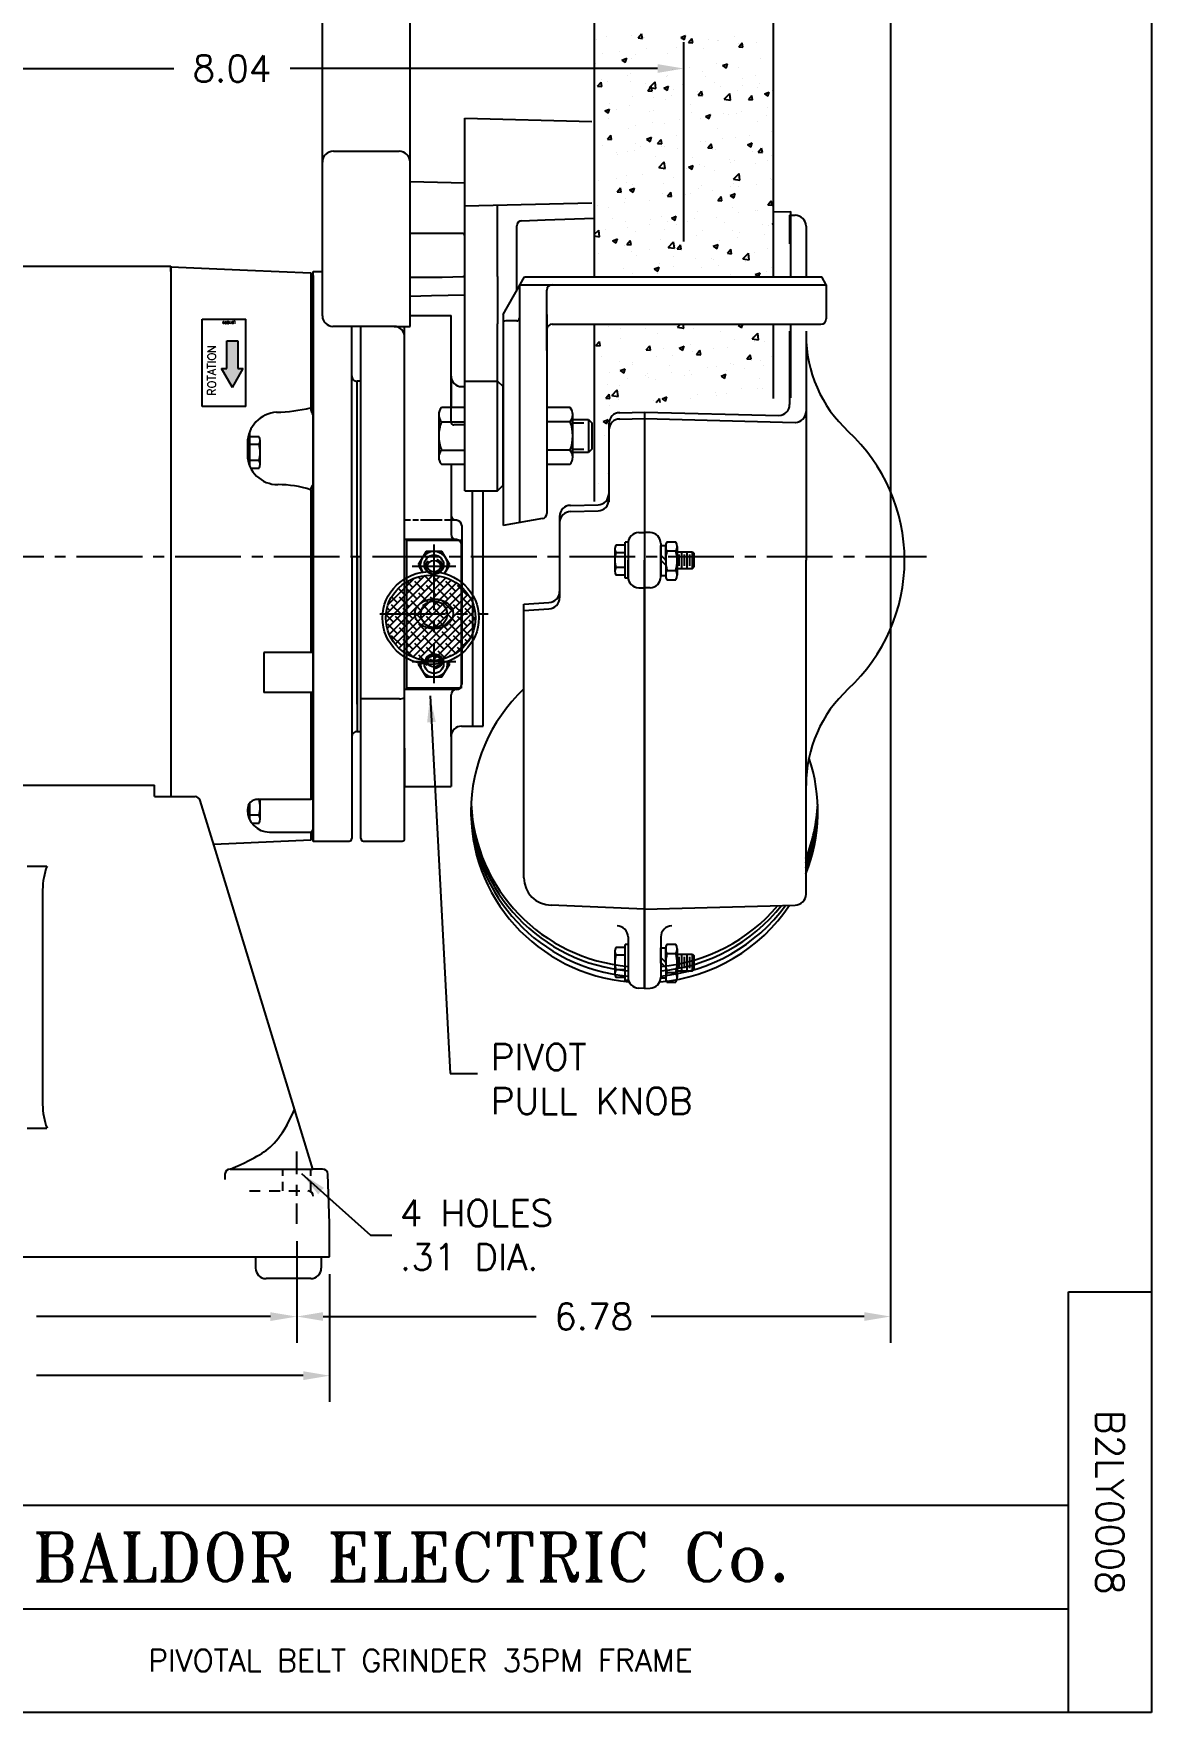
# Model space of a CAD drawing. Extents: x 1.1 to 53.1, y 0 to 33.1.
# Drawn here: x 40.36 to 53.11, y -0.01 to 19.15 of the extents above; entities that cross this region are included whole.
import ezdxf
from ezdxf.enums import TextEntityAlignment as Align

# ---------------------------------------------------------------- set-up
doc = ezdxf.new("R2010")
doc.units = 0
doc.header["$MEASUREMENT"] = 0
for name, pattern in [('CENTER2', [1.125, 0.75, -0.125, 0.125, -0.125]), ('G8BA3000A12$0$CENTER2', [1.125, 0.75, -0.125, 0.125, -0.125]), ('G8BA3000A12$0$HIDDEN2', [0.1875, 0.125, -0.0625]), ('HA6220A01$0$CENTER2', [1.125, 0.75, -0.125, 0.125, -0.125]), ('HA6220A01$0$HIDDEN2', [0.1875, 0.125, -0.0625]), ('HA6220A01$0$PHANTOM2', [1.25, 0.625, -0.125, 0.125, -0.125, 0.125, -0.125]), ('HIDDEN2', [0.1875, 0.125, -0.0625])]:
    doc.linetypes.add(name, pattern=pattern)
doc.layers.get('0').update_dxf_attribs({"linetype": 'CONTINUOUS'})
doc.styles.add('LB1009$0$STANDARD', font='SIMPLEX.shx')
doc.styles.add('ROMANT', font='romant')
doc.styles.add('SIMPLEX', font='simplex')
doc.styles.get("Standard").update_dxf_attribs({"font": 'simplex.shx'})
doc.dimstyles.new('2D5', dxfattribs={"dimscale": 0, "dimtxt": 0.09, "dimasz": 0.09, "dimexe": 0.09, "dimexo": 0.06, "dimgap": 0.06, "dimtad": 0, "dimtih": 1, "dimtoh": 1, "dimzin": 4, "dimdsep": 46, "dimtxsty": 'Standard', "dimcen": 0, "dimclrd": 21, "dimclre": 21, "dimclrt": 256, "dimadec": 0, "dimazin": 0, "dimtfac": 1, "dimtofl": 0, "dimtmove": 0, "dimatfit": 3, "dimfxl": 0, "dimtolj": 1, "dimtzin": 4, "dimarcsym": 0})

msp = doc.modelspace()

# ---------------------------------------------------------------- linework, layer by layer
for p, q in [((53.114, 33.085), (53.114, -0.011)), ((50.138, 27.401), (50.138, 4.207)), ((43.655, 15.927), (43.655, 27.181)), ((44.655, 15.807), (44.655, 27.181)), ((46.757, 24.469), (46.757, 16.38)), ((48.802, 16.372), (48.802, 24.51)), ((46.782, 19.08), (46.782, 19.08)), ((46.898, 19.119), (46.898, 19.119)), ((47.186, 19.131), (47.186, 19.131)), ((47.258, 19.099), (47.297, 19.145)), ((47.258, 19.099), (47.306, 19.094)), ((47.306, 19.094), (47.297, 19.145)), ((47.325, 19.101), (47.325, 19.101)), ((47.352, 18.984), (47.352, 18.984)), ((47.695, 18.993), (47.695, 18.993)), ((47.743, 19.105), (47.799, 19.127)), ((47.743, 19.105), (47.783, 19.078)), ((47.752, 19.083), (47.752, 19.083)), ((47.78, 16.776), (47.78, 19.05)), ((47.783, 19.078), (47.799, 19.127)), ((47.832, 19.048), (47.87, 19.094)), ((47.832, 19.048), (47.88, 19.044)), ((47.857, 19.051), (47.857, 19.051)), ((47.88, 19.044), (47.87, 19.094)), ((48.003, 18.981), (48.003, 18.981)), ((48.057, 19.077), (48.057, 19.077)), ((48.161, 19.073), (48.161, 19.073)), ((48.179, 19.065), (48.179, 19.065)), ((48.36, 19.117), (48.36, 19.117)), ((48.406, 18.998), (48.444, 19.044)), ((48.406, 18.998), (48.453, 18.994)), ((48.407, 19.032), (48.407, 19.032)), ((48.453, 18.994), (48.444, 19.044)), ((48.607, 19.046), (48.607, 19.046)), ((46.761, 18.833), (46.761, 18.833)), ((46.773, 18.813), (46.773, 18.813)), ((46.849, 18.918), (46.849, 18.918)), ((47.049, 18.944), (47.049, 18.944)), ((47.071, 18.847), (47.127, 18.869)), ((47.071, 18.847), (47.111, 18.82)), ((47.111, 18.82), (47.127, 18.869)), ((47.177, 18.865), (47.177, 18.865)), ((47.228, 18.913), (47.228, 18.913)), ((47.592, 18.925), (47.592, 18.925)), ((48.15, 18.802), (48.15, 18.802)), ((48.221, 18.783), (48.277, 18.805)), ((48.221, 18.783), (48.261, 18.756)), ((48.261, 18.756), (48.277, 18.805)), ((48.655, 18.868), (48.655, 18.868)), ((40.037, 18.75), (41.959, 18.75)), ((47.48, 18.75), (43.288, 18.75)), ((46.795, 18.547), (46.834, 18.593)), ((46.843, 18.543), (46.834, 18.593)), ((46.838, 18.629), (46.838, 18.629)), ((46.911, 18.602), (46.911, 18.602)), ((47.141, 18.669), (47.141, 18.669)), ((47.167, 18.598), (47.167, 18.598)), ((47.17, 18.692), (47.17, 18.692)), ((47.387, 18.532), (47.45, 18.597)), ((47.459, 18.521), (47.45, 18.597)), ((47.582, 18.658), (47.582, 18.658)), ((47.597, 18.674), (47.597, 18.674)), ((47.647, 18.735), (47.647, 18.735)), ((47.847, 18.762), (47.847, 18.762)), ((47.993, 18.715), (47.993, 18.715)), ((48.024, 18.656), (48.024, 18.656)), ((48.128, 18.596), (48.128, 18.596)), ((48.397, 18.766), (48.397, 18.766)), ((48.451, 18.638), (48.451, 18.638)), ((48.595, 18.676), (48.595, 18.676)), ((46.763, 18.547), (46.763, 18.547)), ((46.795, 18.547), (46.843, 18.543)), ((47.195, 18.436), (47.195, 18.436)), ((47.338, 18.584), (47.338, 18.584)), ((47.369, 18.497), (47.408, 18.543)), ((47.369, 18.497), (47.417, 18.493)), ((47.387, 18.532), (47.459, 18.521)), ((47.417, 18.493), (47.408, 18.543)), ((47.436, 18.42), (47.436, 18.42)), ((47.549, 18.525), (47.605, 18.547)), ((47.549, 18.525), (47.588, 18.498)), ((47.588, 18.498), (47.605, 18.547)), ((47.637, 18.446), (47.637, 18.446)), ((47.662, 18.516), (47.662, 18.516)), ((47.765, 18.566), (47.765, 18.566)), ((47.94, 18.486), (47.94, 18.486)), ((47.943, 18.447), (47.981, 18.493)), ((47.943, 18.447), (47.991, 18.443)), ((47.991, 18.443), (47.981, 18.493)), ((47.983, 18.448), (47.983, 18.448)), ((48.192, 18.548), (48.192, 18.548)), ((48.241, 18.4), (48.303, 18.465)), ((48.241, 18.4), (48.312, 18.389)), ((48.312, 18.389), (48.303, 18.465)), ((48.32, 18.42), (48.32, 18.42)), ((48.387, 18.5), (48.387, 18.5)), ((48.445, 18.553), (48.445, 18.553)), ((48.517, 18.396), (48.555, 18.442)), ((48.517, 18.396), (48.564, 18.392)), ((48.564, 18.392), (48.555, 18.442)), ((48.619, 18.53), (48.619, 18.53)), ((48.645, 18.579), (48.645, 18.579)), ((48.698, 18.461), (48.754, 18.482)), ((48.698, 18.461), (48.738, 18.434)), ((48.738, 18.434), (48.754, 18.482)), ((48.786, 18.5), (48.786, 18.5)), ((46.876, 18.267), (46.932, 18.288)), ((46.876, 18.267), (46.916, 18.24)), ((46.916, 18.24), (46.932, 18.288)), ((46.931, 18.353), (46.931, 18.353)), ((47.01, 18.285), (47.01, 18.285)), ((47.157, 18.332), (47.157, 18.332)), ((47.387, 18.26), (47.387, 18.26)), ((47.437, 18.267), (47.437, 18.267)), ((47.573, 18.392), (47.573, 18.392)), ((47.853, 18.34), (47.853, 18.34)), ((47.865, 18.249), (47.865, 18.249)), ((48.026, 18.203), (48.082, 18.224)), ((48.026, 18.203), (48.066, 18.176)), ((48.066, 18.176), (48.082, 18.224)), ((48.234, 18.237), (48.234, 18.237)), ((48.292, 18.231), (48.292, 18.231)), ((48.378, 18.233), (48.378, 18.233)), ((48.435, 18.263), (48.435, 18.263)), ((48.719, 18.213), (48.719, 18.213)), ((48.738, 18.303), (48.738, 18.303)), ((48.793, 18.293), (48.793, 18.293)), ((45.279, 13.932), (45.279, 18.182)), ((45.279, 18.182), (46.729, 18.147)), ((46.92, 18.18), (46.92, 18.18)), ((47.147, 18.066), (47.147, 18.066)), ((47.226, 18.104), (47.226, 18.104)), ((47.426, 18.131), (47.426, 18.131)), ((47.563, 18.126), (47.563, 18.126)), ((47.729, 18.171), (47.729, 18.171)), ((47.974, 18.182), (47.974, 18.182)), ((48.159, 18.06), (48.159, 18.06)), ((48.625, 18.14), (48.625, 18.14)), ((48.784, 18.027), (48.784, 18.027)), ((46.759, 17.82), (46.759, 17.82)), ((46.855, 17.876), (46.855, 17.876)), ((46.906, 17.945), (46.945, 17.991)), ((46.906, 17.945), (46.954, 17.941)), ((46.954, 17.941), (46.945, 17.991)), ((47.226, 17.9), (47.226, 17.9)), ((47.282, 17.858), (47.282, 17.858)), ((47.354, 17.945), (47.41, 17.966)), ((47.354, 17.945), (47.394, 17.918)), ((47.394, 17.918), (47.41, 17.966)), ((47.48, 17.895), (47.519, 17.941)), ((47.48, 17.895), (47.528, 17.891)), ((47.528, 17.891), (47.519, 17.941)), ((47.519, 17.855), (47.519, 17.855)), ((47.553, 17.859), (47.553, 17.859)), ((47.692, 17.98), (47.692, 17.98)), ((47.709, 17.84), (47.709, 17.84)), ((47.964, 17.916), (47.964, 17.916)), ((48.024, 17.922), (48.024, 17.922)), ((48.054, 17.845), (48.092, 17.891)), ((48.054, 17.845), (48.102, 17.841)), ((48.102, 17.841), (48.092, 17.891)), ((48.136, 17.822), (48.136, 17.822)), ((48.224, 17.948), (48.224, 17.948)), ((48.368, 17.967), (48.368, 17.967)), ((48.504, 17.881), (48.56, 17.902)), ((48.504, 17.881), (48.543, 17.854)), ((48.527, 17.988), (48.527, 17.988)), ((48.543, 17.854), (48.56, 17.902)), ((48.628, 17.795), (48.666, 17.841)), ((48.675, 17.791), (48.666, 17.841)), ((43.78, 17.807), (44.53, 17.807)), ((47.015, 17.789), (47.015, 17.789)), ((47.023, 17.769), (47.023, 17.769)), ((47.138, 17.799), (47.138, 17.799)), ((47.216, 17.815), (47.216, 17.815)), ((47.45, 17.751), (47.45, 17.751)), ((47.493, 17.621), (47.556, 17.686)), ((47.565, 17.61), (47.556, 17.686)), ((47.831, 17.623), (47.887, 17.644)), ((47.871, 17.596), (47.887, 17.644)), ((47.877, 17.733), (47.877, 17.733)), ((47.954, 17.649), (47.954, 17.649)), ((48.014, 17.632), (48.014, 17.632)), ((48.304, 17.715), (48.304, 17.715)), ((48.317, 17.672), (48.317, 17.672)), ((48.358, 17.701), (48.358, 17.701)), ((48.563, 17.804), (48.563, 17.804)), ((48.592, 17.663), (48.592, 17.663)), ((48.628, 17.795), (48.675, 17.791)), ((48.732, 17.697), (48.732, 17.697)), ((48.774, 17.761), (48.774, 17.761)), ((46.805, 17.473), (46.805, 17.473)), ((47.005, 17.5), (47.005, 17.5)), ((47.123, 17.452), (47.123, 17.452)), ((47.128, 17.533), (47.128, 17.533)), ((47.308, 17.54), (47.308, 17.54)), ((47.493, 17.621), (47.565, 17.61)), ((47.543, 17.593), (47.543, 17.593)), ((47.659, 17.503), (47.659, 17.503)), ((47.813, 17.606), (47.813, 17.606)), ((47.831, 17.623), (47.871, 17.596)), ((48.126, 17.583), (48.126, 17.583)), ((48.347, 17.488), (48.41, 17.553)), ((48.347, 17.488), (48.418, 17.477)), ((48.418, 17.477), (48.41, 17.553)), ((48.764, 17.494), (48.764, 17.494)), ((48.784, 17.487), (48.784, 17.487)), ((47.017, 17.344), (47.056, 17.39)), ((47.017, 17.344), (47.065, 17.339)), ((47.065, 17.339), (47.056, 17.39)), ((47.118, 17.267), (47.118, 17.267)), ((47.159, 17.365), (47.215, 17.386)), ((47.159, 17.365), (47.199, 17.338)), ((47.193, 17.423), (47.193, 17.423)), ((47.199, 17.338), (47.215, 17.386)), ((47.384, 17.247), (47.384, 17.247)), ((47.534, 17.327), (47.534, 17.327)), ((47.55, 17.434), (47.55, 17.434)), ((47.591, 17.293), (47.63, 17.339)), ((47.591, 17.293), (47.639, 17.289)), ((47.603, 17.29), (47.603, 17.29)), ((47.639, 17.289), (47.63, 17.339)), ((47.803, 17.317), (47.803, 17.317)), ((47.851, 17.327), (47.851, 17.327)), ((47.944, 17.383), (47.944, 17.383)), ((47.977, 17.416), (47.977, 17.416)), ((48.106, 17.357), (48.106, 17.357)), ((48.165, 17.243), (48.203, 17.289)), ((48.213, 17.239), (48.203, 17.289)), ((48.309, 17.301), (48.365, 17.322)), ((48.309, 17.301), (48.349, 17.274)), ((48.317, 17.407), (48.317, 17.407)), ((48.349, 17.434), (48.349, 17.434)), ((48.349, 17.274), (48.365, 17.322)), ((48.404, 17.398), (48.404, 17.398)), ((48.611, 17.423), (48.611, 17.423)), ((45.279, 17.182), (46.729, 17.217)), ((45.654, 16.807), (45.654, 17.189)), ((46.795, 17.184), (46.795, 17.184)), ((46.918, 17.167), (46.918, 17.167)), ((47.098, 17.224), (47.098, 17.224)), ((47.524, 17.06), (47.524, 17.06)), ((47.637, 17.043), (47.693, 17.064)), ((47.677, 17.016), (47.693, 17.064)), ((47.935, 17.117), (47.935, 17.117)), ((48.165, 17.243), (48.213, 17.239)), ((48.339, 17.168), (48.339, 17.168)), ((48.401, 17.108), (48.401, 17.108)), ((48.601, 17.134), (48.601, 17.134)), ((48.623, 17.127), (48.623, 17.127)), ((48.739, 17.193), (48.777, 17.239)), ((48.739, 17.193), (48.786, 17.189)), ((48.754, 17.228), (48.754, 17.228)), ((48.786, 17.189), (48.777, 17.239)), ((48.802, 16.372), (48.802, 17.12)), ((48.802, 17.113), (48.998, 17.12)), ((48.986, 17.076), (49.048, 17.076)), ((48.986, 17.076), (48.986, 16.748)), ((48.998, 16.372), (48.998, 17.12)), ((45.249, 16.869), (44.655, 16.869)), ((45.873, 16.21), (45.873, 16.953)), ((45.93, 17.013), (46.198, 17.023)), ((46.198, 17.023), (46.757, 17.042)), ((46.757, 16.854), (46.808, 16.906)), ((46.817, 16.83), (46.808, 16.906)), ((46.887, 16.908), (46.887, 16.908)), ((46.967, 17.043), (46.967, 17.043)), ((47.109, 17), (47.109, 17)), ((47.135, 16.935), (47.135, 16.935)), ((47.223, 16.887), (47.223, 16.887)), ((47.392, 16.975), (47.392, 16.975)), ((47.394, 17.025), (47.394, 17.025)), ((47.562, 16.917), (47.562, 16.917)), ((47.593, 17.001), (47.593, 17.001)), ((47.637, 17.043), (47.677, 17.016)), ((47.69, 16.967), (47.69, 16.967)), ((47.821, 17.007), (47.821, 17.007)), ((47.896, 17.041), (47.896, 17.041)), ((47.99, 16.899), (47.99, 16.899)), ((48.156, 17.047), (48.156, 17.047)), ((48.248, 16.989), (48.248, 16.989)), ((48.329, 16.902), (48.329, 16.902)), ((48.417, 16.881), (48.417, 16.881)), ((48.675, 16.971), (48.675, 16.971)), ((48.745, 16.962), (48.745, 16.962)), ((48.786, 16.979), (48.802, 16.984)), ((48.786, 16.979), (48.802, 16.968)), ((49.173, 16.951), (49.173, 16.748)), ((45.654, 16.375), (45.654, 16.807)), ((46.757, 16.84), (46.817, 16.83)), ((46.965, 16.785), (47.021, 16.806)), ((46.965, 16.785), (47.004, 16.758)), ((47.004, 16.758), (47.021, 16.806)), ((47.099, 16.734), (47.099, 16.734)), ((47.128, 16.742), (47.167, 16.788)), ((47.128, 16.742), (47.176, 16.738)), ((47.176, 16.738), (47.167, 16.788)), ((47.382, 16.686), (47.382, 16.686)), ((47.514, 16.794), (47.514, 16.794)), ((47.6, 16.709), (47.662, 16.774)), ((47.6, 16.709), (47.671, 16.698)), ((47.671, 16.698), (47.662, 16.774)), ((47.685, 16.726), (47.685, 16.726)), ((47.702, 16.692), (47.741, 16.738)), ((47.702, 16.692), (47.75, 16.687)), ((47.75, 16.687), (47.741, 16.738)), ((47.925, 16.85), (47.925, 16.85)), ((48.114, 16.721), (48.17, 16.742)), ((48.114, 16.721), (48.154, 16.694)), ((48.154, 16.694), (48.17, 16.742)), ((48.191, 16.792), (48.191, 16.792)), ((48.276, 16.641), (48.314, 16.687)), ((48.324, 16.637), (48.314, 16.687)), ((48.391, 16.819), (48.391, 16.819)), ((48.694, 16.858), (48.694, 16.858)), ((48.735, 16.695), (48.735, 16.695)), ((49.173, 16.748), (49.173, 16.372)), ((35.3, 16.495), (41.925, 16.495)), ((41.925, 16.495), (41.925, 16.463)), ((41.925, 16.488), (42.8, 16.449)), ((41.925, 16.432), (41.925, 16.488)), ((46.808, 16.636), (46.808, 16.636)), ((47.182, 16.659), (47.182, 16.659)), ((47.235, 16.618), (47.235, 16.618)), ((47.442, 16.463), (47.498, 16.484)), ((47.482, 16.436), (47.498, 16.484)), ((47.505, 16.528), (47.505, 16.528)), ((47.657, 16.49), (47.657, 16.49)), ((47.662, 16.6), (47.662, 16.6)), ((47.915, 16.584), (47.915, 16.584)), ((48.089, 16.582), (48.089, 16.582)), ((48.123, 16.57), (48.123, 16.57)), ((48.18, 16.503), (48.18, 16.503)), ((48.276, 16.641), (48.324, 16.637)), ((48.319, 16.635), (48.319, 16.635)), ((48.453, 16.577), (48.516, 16.642)), ((48.453, 16.577), (48.524, 16.566)), ((48.483, 16.543), (48.483, 16.543)), ((48.524, 16.566), (48.516, 16.642)), ((48.516, 16.564), (48.516, 16.564)), ((48.59, 16.65), (48.59, 16.65)), ((41.925, 16.463), (41.925, 13.182)), ((41.925, 16.432), (41.925, 13.182)), ((42.8, 16.449), (43.521, 16.417)), ((43.521, 16.417), (43.521, 14.877)), ((43.521, 16.417), (43.55, 16.388)), ((43.55, 15.434), (43.55, 16.432)), ((43.55, 16.388), (43.55, 15.432)), ((44.655, 16.369), (45.022, 16.369)), ((45.022, 16.369), (45.266, 16.375)), ((45.654, 16.375), (45.654, 15.835)), ((45.716, 15.944), (45.962, 16.372)), ((45.962, 16.372), (49.352, 16.372)), ((47.089, 16.468), (47.089, 16.468)), ((47.19, 16.41), (47.19, 16.41)), ((47.442, 16.463), (47.482, 16.436)), ((47.475, 16.41), (47.475, 16.41)), ((47.98, 16.477), (47.98, 16.477)), ((48.315, 16.394), (48.315, 16.394)), ((48.592, 16.398), (48.648, 16.42)), ((48.592, 16.398), (48.63, 16.373)), ((48.632, 16.373), (48.648, 16.42)), ((48.725, 16.429), (48.725, 16.429)), ((48.782, 16.474), (48.782, 16.474)), ((49.404, 16.282), (49.352, 16.372)), ((44.901, 16.159), (45.279, 16.168)), ((45.904, 16.27), (45.904, 13.567)), ((45.91, 16.282), (49.404, 16.282)), ((46.216, 15.532), (46.216, 16.222)), ((49.404, 16.282), (49.404, 15.892)), ((44.655, 15.932), (45.123, 15.932)), ((45.123, 15.24), (45.123, 15.932)), ((45.716, 15.944), (45.716, 13.534)), ((46.216, 15.944), (46.216, 13.672)), ((42.282, 14.891), (42.282, 15.891)), ((42.282, 15.891), (42.782, 15.891)), ((42.782, 14.891), (42.782, 15.891)), ((44.473, 15.807), (43.775, 15.807)), ((43.99, 15.242), (43.99, 15.807)), ((44.093, 9.962), (44.093, 15.807)), ((44.473, 15.807), (44.655, 15.807)), ((44.593, 15.37), (44.593, 15.807)), ((44.593, 9.962), (44.593, 15.807)), ((45.123, 14.712), (45.123, 15.902)), ((45.654, 15.182), (45.654, 15.835)), ((45.874, 15.87), (45.746, 15.87)), ((46.216, 15.832), (46.216, 15.832)), ((46.276, 15.832), (49.344, 15.832)), ((46.761, 13.807), (46.761, 15.832)), ((46.92, 15.803), (46.92, 15.803)), ((47.054, 15.779), (47.054, 15.779)), ((47.347, 15.785), (47.347, 15.785)), ((47.475, 15.729), (47.475, 15.729)), ((47.706, 15.797), (47.739, 15.832)), ((47.706, 15.797), (47.777, 15.786)), ((47.777, 15.786), (47.771, 15.832)), ((47.774, 15.767), (47.774, 15.767)), ((47.886, 15.785), (47.886, 15.785)), ((48.201, 15.749), (48.201, 15.749)), ((48.397, 15.818), (48.433, 15.832)), ((48.397, 15.818), (48.437, 15.792)), ((48.437, 15.792), (48.451, 15.832)), ((48.559, 15.665), (48.622, 15.73)), ((48.631, 15.654), (48.622, 15.73)), ((48.628, 15.731), (48.628, 15.731)), ((48.802, 14.985), (48.802, 15.832)), ((48.986, 15.754), (48.986, 15.349)), ((48.998, 14.992), (48.998, 15.832)), ((49.173, 15.754), (49.173, 15.264)), ((42.564, 15.328), (42.564, 15.641)), ((42.564, 15.641), (42.689, 15.641)), ((42.689, 15.641), (42.689, 15.328)), ((46.776, 15.589), (46.815, 15.634)), ((46.776, 15.589), (46.824, 15.584)), ((46.824, 15.584), (46.815, 15.634)), ((47.06, 15.669), (47.06, 15.669)), ((47.349, 15.53), (47.349, 15.53)), ((47.35, 15.538), (47.389, 15.584)), ((47.35, 15.538), (47.398, 15.534)), ((47.398, 15.534), (47.389, 15.584)), ((47.549, 15.556), (47.549, 15.556)), ((47.725, 15.56), (47.781, 15.582)), ((47.725, 15.56), (47.765, 15.533)), ((47.765, 15.533), (47.781, 15.582)), ((47.852, 15.596), (47.852, 15.596)), ((47.924, 15.488), (47.963, 15.534)), ((47.972, 15.484), (47.963, 15.534)), ((48.121, 15.557), (48.121, 15.557)), ((48.28, 15.57), (48.28, 15.57)), ((48.357, 15.663), (48.357, 15.663)), ((48.557, 15.689), (48.557, 15.689)), ((48.559, 15.665), (48.631, 15.654)), ((48.588, 15.637), (48.588, 15.637)), ((48.696, 15.63), (48.696, 15.63)), ((48.986, 15.627), (48.986, 14.914)), ((49.173, 15.71), (49.173, 15.003)), ((43.55, 13.182), (43.55, 15.434)), ((43.55, 15.432), (43.55, 13.182)), ((43.55, 13.182), (43.55, 15.432)), ((44.593, 13.182), (44.593, 15.37)), ((46.216, 15.472), (46.216, 13.672)), ((46.764, 15.394), (46.764, 15.394)), ((46.843, 15.464), (46.843, 15.464)), ((47.05, 15.403), (47.05, 15.403)), ((47.188, 15.396), (47.188, 15.396)), ((47.191, 15.376), (47.191, 15.376)), ((47.466, 15.463), (47.466, 15.463)), ((47.618, 15.358), (47.618, 15.358)), ((47.654, 15.477), (47.654, 15.477)), ((47.876, 15.519), (47.876, 15.519)), ((47.924, 15.488), (47.972, 15.484)), ((48.045, 15.34), (48.045, 15.34)), ((48.147, 15.347), (48.147, 15.347)), ((48.313, 15.381), (48.313, 15.381)), ((48.347, 15.374), (48.347, 15.374)), ((48.498, 15.438), (48.536, 15.484)), ((48.498, 15.438), (48.546, 15.434)), ((48.546, 15.434), (48.536, 15.484)), ((48.65, 15.414), (48.65, 15.414)), ((48.686, 15.364), (48.686, 15.364)), ((48.779, 15.461), (48.779, 15.461)), ((42.627, 15.109), (42.502, 15.328)), ((42.502, 15.328), (42.564, 15.328)), ((42.627, 15.109), (42.752, 15.328)), ((42.689, 15.328), (42.752, 15.328)), ((43.99, 13.182), (43.99, 15.242)), ((44.093, 15.182), (44.053, 15.182)), ((44.053, 13.182), (44.053, 15.182)), ((44.053, 14.869), (44.053, 15.182)), ((45.123, 15.24), (45.123, 14.881)), ((45.279, 15.182), (45.654, 15.182)), ((45.654, 15.182), (45.716, 15.12)), ((45.654, 13.932), (45.654, 15.182)), ((46.913, 15.141), (46.913, 15.141)), ((46.933, 15.286), (46.933, 15.286)), ((47.053, 15.302), (47.109, 15.324)), ((47.053, 15.302), (47.093, 15.275)), ((47.093, 15.275), (47.109, 15.324)), ((47.138, 15.215), (47.138, 15.215)), ((47.339, 15.241), (47.339, 15.241)), ((47.36, 15.268), (47.36, 15.268)), ((47.38, 15.221), (47.38, 15.221)), ((47.456, 15.196), (47.456, 15.196)), ((47.641, 15.281), (47.641, 15.281)), ((47.787, 15.25), (47.787, 15.25)), ((47.846, 15.301), (47.846, 15.301)), ((47.867, 15.253), (47.867, 15.253)), ((48.203, 15.238), (48.259, 15.26)), ((48.203, 15.238), (48.242, 15.211)), ((48.214, 15.232), (48.214, 15.232)), ((48.242, 15.211), (48.259, 15.26)), ((48.271, 15.304), (48.271, 15.304)), ((48.472, 15.322), (48.472, 15.322)), ((48.641, 15.214), (48.641, 15.214)), ((45.243, 15.12), (45.279, 15.12)), ((45.716, 13.994), (45.716, 15.12)), ((46.887, 14.987), (46.926, 15.033)), ((46.887, 14.987), (46.935, 14.983)), ((46.935, 14.983), (46.926, 15.033)), ((46.958, 15.018), (47.02, 15.083)), ((46.958, 15.018), (47.029, 15.007)), ((47.029, 15.007), (47.02, 15.083)), ((47.032, 14.969), (47.032, 14.969)), ((47.04, 15.136), (47.04, 15.136)), ((47.431, 14.965), (47.431, 14.965)), ((47.459, 14.951), (47.459, 14.951)), ((47.463, 14.939), (47.5, 14.983)), ((47.508, 14.94), (47.5, 14.983)), ((47.53, 14.98), (47.586, 15.002)), ((47.53, 14.98), (47.57, 14.953)), ((47.57, 14.953), (47.586, 15.002)), ((47.857, 14.986), (47.857, 14.986)), ((47.936, 15.032), (47.936, 15.032)), ((48.137, 15.058), (48.137, 15.058)), ((48.152, 15.021), (48.152, 15.021)), ((48.261, 15.037), (48.261, 15.037)), ((48.44, 15.098), (48.44, 15.098)), ((48.618, 15.101), (48.618, 15.101)), ((48.677, 15.097), (48.677, 15.097)), ((49.173, 15.003), (49.173, 13.139)), ((42.782, 14.891), (42.282, 14.891)), ((42.782, 14.891), (42.282, 14.891)), ((44.053, 13.182), (44.053, 14.869)), ((44.984, 14.8), (44.984, 14.314)), ((45.279, 14.881), (45.013, 14.881)), ((45.279, 14.233), (45.279, 14.881)), ((46.482, 14.881), (46.216, 14.881)), ((46.216, 14.881), (46.216, 14.233)), ((46.511, 14.314), (46.511, 14.8)), ((46.928, 14.899), (46.928, 14.899)), ((47.048, 14.822), (47.329, 14.829)), ((47.048, 14.749), (47.329, 14.756)), ((47.329, 14.829), (47.329, 13.139)), ((47.329, 14.829), (47.329, 13.139)), ((47.329, 14.829), (48.864, 14.789)), ((47.329, 14.756), (49.051, 14.711)), ((45.013, 14.719), (45.279, 14.719)), ((45.279, 14.682), (45.153, 14.682)), ((46.482, 14.719), (46.216, 14.719)), ((46.511, 14.744), (46.691, 14.744)), ((46.691, 14.744), (46.729, 14.707)), ((46.691, 14.744), (46.691, 14.369)), ((46.729, 14.707), (46.729, 14.407)), ((46.858, 14.722), (46.914, 14.744)), ((46.858, 14.722), (46.898, 14.695)), ((46.898, 14.695), (46.914, 14.744)), ((46.918, 14.61), (46.918, 14.61)), ((46.923, 14.704), (46.923, 13.806)), ((42.8, 14.476), (42.8, 14.34)), ((42.933, 14.548), (42.825, 14.548)), ((42.933, 14.458), (42.825, 14.458)), ((42.945, 14.233), (42.945, 14.503)), ((45.013, 14.395), (45.279, 14.395)), ((46.482, 14.395), (46.216, 14.395)), ((46.729, 14.407), (46.691, 14.369)), ((46.876, 14.56), (46.876, 14.56)), ((42.933, 14.278), (42.825, 14.278)), ((42.838, 14.188), (42.933, 14.188)), ((45.013, 14.233), (45.279, 14.233)), ((45.123, 14.232), (45.123, 13.434)), ((46.216, 14.233), (46.482, 14.233)), ((46.691, 14.369), (46.511, 14.369)), ((45.654, 13.932), (45.716, 13.994)), ((46.8, 14.019), (46.8, 14.019)), ((46.911, 14.128), (46.911, 14.128)), ((43.521, 13.944), (43.521, 13.182)), ((45.279, 13.932), (45.654, 13.932)), ((45.369, 13.182), (45.369, 13.932)), ((45.489, 11.245), (45.489, 13.932)), ((46.166, 13.613), (45.716, 13.534)), ((46.361, 13.639), (46.361, 13.139)), ((46.486, 13.764), (46.801, 13.772)), ((46.487, 13.694), (46.803, 13.702)), ((45.244, 13.533), (45.244, 13.182)), ((47.264, 13.454), (47.329, 13.456)), ((47.394, 13.454), (47.329, 13.456)), ((45.183, 13.374), (44.593, 13.374)), ((44.618, 11.677), (44.618, 13.367)), ((44.618, 13.367), (45.238, 13.367)), ((44.837, 13.238), (44.747, 13.087)), ((45.018, 13.238), (44.837, 13.238)), ((45.108, 13.087), (45.018, 13.238)), ((45.238, 13.367), (45.238, 11.677)), ((46.991, 13.267), (46.991, 13.012)), ((47.111, 13.309), (47.003, 13.309)), ((47.111, 13.224), (47.003, 13.224)), ((47.111, 12.932), (47.111, 13.346)), ((47.142, 13.346), (47.111, 13.346)), ((47.142, 13.346), (47.142, 12.932)), ((47.142, 13.329), (47.142, 13.139)), ((47.516, 13.329), (47.516, 13.139)), ((47.516, 13.307), (47.572, 13.307)), ((47.516, 13.132), (47.516, 13.307)), ((47.572, 13.132), (47.572, 13.307)), ((47.572, 13.294), (47.572, 12.969)), ((47.585, 13.348), (47.689, 13.348)), ((47.689, 13.24), (47.585, 13.24)), ((47.702, 13.294), (47.702, 12.969)), ((47.702, 13.234), (47.877, 13.234)), ((47.757, 13.044), (47.757, 13.234)), ((47.817, 13.044), (47.817, 13.234)), ((47.877, 13.044), (47.877, 13.234)), ((47.877, 13.234), (47.892, 13.219)), ((41.925, 13.182), (41.925, 10.44)), ((41.925, 13.182), (41.925, 10.44)), ((43.521, 13.182), (43.521, 12.086)), ((43.55, 13.182), (43.55, 10.932)), ((43.55, 10.083), (43.55, 13.182)), ((43.55, 10.93), (43.55, 13.182)), ((43.99, 13.182), (43.99, 11.122)), ((44.053, 13.182), (44.053, 11.182)), ((44.053, 11.496), (44.053, 13.182)), ((44.593, 10.994), (44.593, 13.182)), ((44.747, 13.087), (44.798, 13.003)), ((45.048, 12.988), (45.108, 13.087)), ((45.244, 13.182), (45.244, 11.723)), ((45.369, 13.182), (45.369, 11.245)), ((46.361, 13.139), (46.361, 12.71)), ((47.111, 13.054), (47.003, 13.054)), ((47.142, 12.949), (47.142, 13.139)), ((47.329, 8.252), (47.329, 13.139)), ((47.329, 13.139), (47.329, 8.252)), ((47.516, 13.195), (47.572, 13.139)), ((47.516, 13.139), (47.516, 12.964)), ((47.516, 13.139), (47.572, 13.083)), ((47.516, 12.949), (47.516, 13.139)), ((47.572, 13.139), (47.572, 12.964)), ((47.702, 13.044), (47.877, 13.044)), ((47.727, 13.074), (47.727, 13.204)), ((47.787, 13.074), (47.787, 13.204)), ((47.847, 13.074), (47.847, 13.204)), ((47.877, 13.044), (47.892, 13.06)), ((47.892, 13.219), (47.892, 13.06)), ((49.173, 9.327), (49.173, 13.139)), ((44.379, 12.519), (44.824, 12.964)), ((44.38, 12.432), (44.916, 12.968)), ((44.394, 12.358), (44.995, 12.958)), ((44.403, 12.631), (44.708, 12.936)), ((44.417, 12.292), (45.064, 12.939)), ((44.447, 12.234), (45.127, 12.913)), ((44.484, 12.182), (45.183, 12.881)), ((44.526, 12.136), (45.233, 12.843)), ((44.688, 12.829), (44.621, 12.896)), ((44.821, 12.784), (44.71, 12.895)), ((44.777, 12.917), (44.745, 12.948)), ((44.909, 12.873), (44.819, 12.964)), ((44.954, 12.74), (44.843, 12.851)), ((45.042, 12.829), (44.931, 12.939)), ((45.174, 12.784), (45.064, 12.895)), ((45.307, 12.74), (45.197, 12.851)), ((47.111, 12.969), (47.003, 12.969)), ((47.142, 12.932), (47.111, 12.932)), ((47.516, 12.964), (47.572, 12.964)), ((47.585, 13.023), (47.689, 13.023)), ((47.585, 12.915), (47.689, 12.915)), ((44.512, 12.652), (44.444, 12.72)), ((44.6, 12.74), (44.521, 12.819)), ((44.644, 12.608), (44.534, 12.718)), ((44.574, 12.096), (45.278, 12.799)), ((44.733, 12.696), (44.622, 12.807)), ((44.628, 12.061), (45.317, 12.75)), ((44.777, 12.563), (44.666, 12.674)), ((44.687, 12.032), (45.35, 12.695)), ((44.865, 12.652), (44.755, 12.762)), ((44.998, 12.608), (44.887, 12.718)), ((45.086, 12.696), (44.976, 12.807)), ((45.13, 12.563), (45.02, 12.674)), ((45.219, 12.652), (45.108, 12.762)), ((45.351, 12.608), (45.241, 12.718)), ((45.954, 12.636), (46.239, 12.655)), ((47.264, 12.824), (47.329, 12.822)), ((47.394, 12.824), (47.329, 12.822)), ((44.467, 12.431), (44.379, 12.519)), ((44.423, 12.563), (44.392, 12.595)), ((44.556, 12.519), (44.445, 12.63)), ((44.6, 12.387), (44.489, 12.497)), ((44.688, 12.475), (44.578, 12.586)), ((44.821, 12.431), (44.71, 12.541)), ((44.753, 12.01), (45.377, 12.633)), ((44.909, 12.519), (44.799, 12.63)), ((44.828, 11.996), (45.395, 12.563)), ((44.954, 12.387), (44.843, 12.497)), ((44.913, 11.993), (45.403, 12.482)), ((45.042, 12.475), (44.931, 12.586)), ((45.174, 12.431), (45.064, 12.541)), ((45.263, 12.519), (45.152, 12.63)), ((45.307, 12.387), (45.197, 12.497)), ((45.395, 12.475), (45.285, 12.586)), ((45.954, 9.514), (45.954, 12.636)), ((45.954, 12.566), (46.239, 12.585)), ((44.512, 12.298), (44.401, 12.409)), ((44.556, 12.166), (44.445, 12.276)), ((44.644, 12.254), (44.534, 12.365)), ((44.733, 12.342), (44.622, 12.453)), ((44.777, 12.21), (44.666, 12.32)), ((44.865, 12.298), (44.755, 12.409)), ((44.909, 12.166), (44.799, 12.276)), ((44.998, 12.254), (44.887, 12.365)), ((45.086, 12.342), (44.976, 12.453)), ((45.016, 12.007), (45.392, 12.384)), ((45.13, 12.21), (45.02, 12.32)), ((45.219, 12.298), (45.108, 12.409)), ((45.263, 12.166), (45.152, 12.276)), ((45.347, 12.259), (45.241, 12.365)), ((45.393, 12.389), (45.329, 12.453)), ((45.374, 12.32), (45.373, 12.32)), ((43.55, 12.086), (42.985, 12.086)), ((42.985, 12.086), (42.985, 11.627)), ((44.688, 12.122), (44.578, 12.232)), ((44.691, 12.031), (44.622, 12.099)), ((44.821, 12.077), (44.71, 12.188)), ((44.954, 12.033), (44.843, 12.144)), ((45.042, 12.122), (44.931, 12.232)), ((45.056, 12.019), (44.976, 12.099)), ((45.174, 12.077), (45.064, 12.188)), ((45.167, 12.069), (45.334, 12.237)), ((45.227, 12.113), (45.197, 12.144)), ((45.313, 12.204), (45.285, 12.232)), ((44.753, 11.967), (44.747, 11.957)), ((44.747, 11.957), (44.837, 11.806)), ((44.812, 11.998), (44.755, 12.055)), ((44.906, 11.992), (44.887, 12.011)), ((45.018, 11.806), (45.108, 11.957)), ((45.108, 11.957), (45.09, 11.987)), ((45.12, 12.044), (45.108, 12.055)), ((44.837, 11.806), (45.018, 11.806)), ((43.55, 11.627), (42.985, 11.627)), ((43.521, 11.627), (43.521, 10.411)), ((44.535, 11.557), (44.093, 11.557)), ((45.183, 11.662), (44.593, 11.662)), ((45.238, 11.677), (44.618, 11.677)), ((45.123, 11.125), (45.123, 11.602)), ((43.55, 9.93), (43.55, 11.491)), ((44.053, 11.496), (44.053, 11.182)), ((43.99, 11.122), (43.99, 9.962)), ((44.053, 11.182), (44.093, 11.182)), ((45.123, 11.125), (45.123, 10.557)), ((45.243, 11.245), (45.369, 11.245)), ((45.369, 11.245), (45.489, 11.245)), ((43.55, 10.932), (43.55, 9.977)), ((43.55, 10.93), (43.55, 9.932)), ((44.593, 10.994), (44.593, 10.557)), ((37.737, 10.57), (41.737, 10.57)), ((41.737, 10.44), (41.737, 10.57)), ((44.593, 10.557), (45.123, 10.557)), ((41.737, 10.44), (42.203, 10.44)), ((42.449, 9.78), (42.261, 10.397)), ((42.933, 10.408), (42.893, 10.408)), ((42.92, 10.411), (43.521, 10.411)), ((42.945, 10.183), (42.945, 10.411)), ((43.521, 10.411), (43.55, 10.427)), ((42.8, 10.291), (42.8, 10.286)), ((42.933, 10.228), (42.825, 10.228)), ((42.848, 10.138), (42.933, 10.138)), ((43.05, 10.036), (43.521, 10.036)), ((43.521, 10.036), (43.521, 9.948)), ((43.521, 9.948), (43.55, 9.977)), ((42.414, 9.898), (43.521, 9.948)), ((43.547, 6.19), (42.449, 9.78)), ((44.123, 9.932), (44.563, 9.932)), ((40.284, 9.648), (40.512, 9.648)), ((40.462, 9.378), (40.462, 6.927)), ((47.329, 9.157), (46.266, 9.202)), ((47.329, 9.157), (49.048, 9.202)), ((47.142, 8.839), (47.142, 8.379)), ((47.516, 8.839), (47.516, 8.379)), ((46.991, 8.675), (46.991, 8.42)), ((47.111, 8.717), (47.003, 8.717)), ((47.111, 8.632), (47.003, 8.632)), ((47.142, 8.754), (47.111, 8.754)), ((47.111, 8.34), (47.111, 8.754)), ((47.142, 8.754), (47.142, 8.34)), ((47.516, 8.715), (47.572, 8.715)), ((47.516, 8.54), (47.516, 8.715)), ((47.572, 8.54), (47.572, 8.715)), ((47.572, 8.702), (47.572, 8.377)), ((47.585, 8.756), (47.689, 8.756)), ((47.689, 8.648), (47.585, 8.648)), ((47.702, 8.702), (47.702, 8.377)), ((47.702, 8.642), (47.877, 8.642)), ((47.757, 8.452), (47.757, 8.642)), ((47.817, 8.452), (47.817, 8.642)), ((47.877, 8.642), (47.892, 8.627)), ((47.877, 8.452), (47.877, 8.642)), ((47.892, 8.627), (47.892, 8.468)), ((47.111, 8.462), (47.003, 8.462)), ((47.516, 8.603), (47.572, 8.547)), ((47.516, 8.547), (47.516, 8.372)), ((47.516, 8.547), (47.572, 8.491)), ((47.572, 8.547), (47.572, 8.372)), ((47.585, 8.432), (47.689, 8.432)), ((47.702, 8.452), (47.877, 8.452)), ((47.727, 8.482), (47.727, 8.612)), ((47.787, 8.482), (47.787, 8.612)), ((47.847, 8.482), (47.847, 8.612)), ((47.877, 8.452), (47.892, 8.468)), ((47.111, 8.377), (47.003, 8.377)), ((47.142, 8.34), (47.111, 8.34)), ((47.329, 8.252), (47.264, 8.254)), ((47.329, 8.252), (47.394, 8.254)), ((47.516, 8.372), (47.572, 8.372)), ((47.585, 8.323), (47.689, 8.323)), ((40.286, 6.657), (40.512, 6.657)), ((42.603, 6.19), (43.547, 6.19)), ((43.657, 6.19), (43.547, 6.19)), ((43.737, 5.57), (43.717, 6.132)), ((42.543, 6.13), (42.543, 6.072)), ((43.737, 5.19), (43.737, 5.57)), ((43.362, 5.366), (43.362, 4.207)), ((43.362, 5.366), (43.362, 4.206)), ((35.927, 5.19), (43.547, 5.19)), ((42.892, 5.19), (42.892, 5.06)), ((43.547, 5.19), (43.737, 5.19)), ((43.642, 5.19), (43.642, 5.06)), ((43.737, 4.99), (43.737, 3.532)), ((43.522, 4.94), (43.012, 4.94)), ((52.169, -0.011), (52.169, 4.789)), ((52.169, 4.789), (53.114, 4.789)), ((43.062, 4.506), (40.394, 4.506)), ((43.662, 4.507), (46.093, 4.507)), ((49.838, 4.507), (47.407, 4.507)), ((43.437, 3.832), (40.394, 3.832)), ((20.018, 2.353), (52.169, 2.353)), ((20.018, 2.353), (52.169, 2.353)), ((20.018, 1.171), (52.169, 1.171)), ((53.114, -0.011), (1.106, -0.011))]:
    msp.add_line(p, q)
at = {"linetype": 'Continuous'}
for p, q in [((44.655, 17.462), (45.278, 17.446)), ((43.55, 16.432), (43.655, 16.432)), ((44.655, 16.152), (44.901, 16.159)), ((44.053, 14.869), (44.056, 14.869)), ((44.053, 11.496), (44.056, 11.496)), ((43.55, 9.932), (43.96, 9.932))]:
    msp.add_line(p, q, dxfattribs=at)
at = {"linetype": 'HIDDEN2'}
for p, q in [((46.511, 14.707), (46.729, 14.707)), ((46.511, 14.407), (46.729, 14.407))]:
    msp.add_line(p, q, dxfattribs=at)
at = {"linetype": 'HA6220A01$0$PHANTOM2'}
for p, q in [((44.659, 13.594), (44.593, 13.594)), ((44.75, 13.594), (44.685, 13.594)), ((45.021, 13.594), (44.774, 13.594)), ((45.112, 13.594), (45.048, 13.594)), ((45.183, 13.594), (45.136, 13.594))]:
    msp.add_line(p, q, dxfattribs=at)
at = {"linetype": 'HA6220A01$0$CENTER2'}
for p, q in [((44.928, 13.318), (44.928, 11.736)), ((44.679, 13.07), (45.176, 13.07)), ((44.31, 12.527), (45.545, 12.527)), ((44.679, 11.984), (45.176, 11.984))]:
    msp.add_line(p, q, dxfattribs=at)
at = {"linetype": 'CENTER2'}
msp.add_line((30.725, 13.182), (50.546, 13.182), dxfattribs=at)
at = {"linetype": 'G8BA3000A12$0$CENTER2'}
for p, q in [((43.362, 6.133), (43.362, 6.391)), ((43.362, 5.884), (43.362, 6.009)), ((43.362, 5.566), (43.362, 5.797))]:
    msp.add_line(p, q, dxfattribs=at)
at = {"linetype": 'G8BA3000A12$0$HIDDEN2'}
for p, q in [((43.202, 6.113), (43.202, 6.195)), ((43.522, 6.113), (43.522, 6.195)), ((43.202, 5.94), (43.202, 6.046)), ((43.522, 5.94), (43.522, 6.046)), ((42.821, 5.94), (43.49, 5.94))]:
    msp.add_line(p, q, dxfattribs=at)
for points in [[(42.825, 14.217), (42.825, 14.585), (42.818, 14.585)], [(42.825, 10.177), (42.825, 10.364)], [(42.603, 6.19), (42.664, 6.215), (42.717, 6.239), (42.764, 6.261), (42.806, 6.282), (42.844, 6.301), (42.877, 6.319), (42.907, 6.336), (42.936, 6.353), (42.962, 6.369), (42.987, 6.386), (43.012, 6.403), (43.035, 6.422), (43.058, 6.441), (43.081, 6.462), (43.103, 6.485), (43.126, 6.511), (43.15, 6.54), (43.174, 6.572), (43.199, 6.608), (43.225, 6.649), (43.252, 6.696), (43.28, 6.75), (43.31, 6.81), (43.341, 6.879)]]:
    msp.add_lwpolyline(points)
for centre, radius in [((44.928, 13.087), 0.11), ((44.928, 12.522), 0.151), ((44.928, 11.957), 0.11)]:
    msp.add_circle(centre, radius)
for centre, radius, start, end in [((43.78, 17.682), 0.125, 90, 180), ((44.53, 17.682), 0.125, 0, 90), ((49.048, 16.951), 0.125, 0, 90), ((45.249, 16.839), 0.03, 0, 90), ((45.933, 16.953), 0.06, 92, 180), ((45.249, 16.399), 0.03, 305.5771, 0), ((46.276, 16.222), 0.06, 90, 180), ((43.775, 15.927), 0.12, 180, 270), ((44.473, 15.687), 0.12, 0, 90), ((45.746, 15.84), 0.03, 90, 180), ((45.874, 15.9), 0.03, 270, 0), ((46.276, 15.772), 0.06, 90, 180), ((49.344, 15.892), 0.06, 270, 0), ((50.673, 15.71), 1.5, 180, 227.2679), ((44.05, 15.242), 0.06, 180, 272.866), ((45.243, 15.24), 0.12, 180, 270), ((43.153, 14.473), 0.354, 93.2555, 179.5347), ((43.057, 16.901), 2.076, 272.0859, 282.8898), ((43.703, 14.894), 0.183, 185.2601, 213.1307), ((45.109, 14.8), 0.126, 139.977, 220.023), ((46.385, 14.8), 0.126, 319.977, 40.023), ((47.048, 14.697), 0.125, 90, 180), ((48.861, 14.914), 0.125, 271.5, 0), ((49.048, 14.836), 0.125, 271.5, 0), ((45.443, 14.557), 0.46, 159.3592, 200.6408), ((45.153, 14.712), 0.03, 180, 270), ((46.052, 14.557), 0.46, 339.3592, 20.6408), ((47.048, 14.624), 0.125, 90, 180), ((48.298, 13.139), 2, 0, 47.2679), ((42.854, 14.503), 0.0904, 330.1372, 29.8628), ((42.601, 14.368), 0.343, 344.8107, 15.1893), ((45.109, 14.314), 0.126, 139.977, 220.023), ((46.385, 14.314), 0.126, 319.977, 40.023), ((43.143, 14.346), 0.344, 180.9903, 270.8258), ((42.854, 14.233), 0.0904, 330.1372, 29.8628), ((43.134, 12.693), 1.309, 72.8169, 89.3863), ((43.601, 13.94), 0.0809, 129.8306, 177.4774), ((46.798, 13.897), 0.125, 271.5, 0), ((46.798, 13.827), 0.125, 271.5, 0), ((45.183, 13.655), 0.0608, 180, 270), ((46.156, 13.672), 0.06, 280, 0), ((46.486, 13.639), 0.125, 90, 180), ((46.487, 13.569), 0.125, 90, 180), ((45.183, 13.434), 0.0608, 180, 270), ((45.183, 13.533), 0.0608, 0, 90), ((47.267, 13.329), 0.125, 91.5, 180), ((47.391, 13.329), 0.125, 0, 88.5), ((45.183, 13.313), 0.0608, 0, 90), ((47.072, 13.267), 0.0813, 148.4656, 211.5344), ((47.298, 13.139), 0.307, 163.9286, 196.0714), ((47.691, 13.294), 0.119, 152.9885, 207.0115), ((48.029, 13.132), 0.457, 166.304, 193.696), ((47.583, 13.294), 0.119, 332.9885, 27.0115), ((47.245, 13.132), 0.457, 346.304, 13.696), ((47.072, 13.012), 0.0813, 148.4656, 211.5344), ((48.298, 13.139), 2, 312.7321, 0), ((47.267, 12.949), 0.125, 180, 268.5), ((47.391, 12.949), 0.125, 271.5, 0), ((47.691, 12.969), 0.119, 152.9885, 207.0115), ((47.583, 12.969), 0.119, 332.9885, 27.0115), ((46.236, 12.78), 0.125, 271.5, 0), ((46.236, 12.71), 0.125, 271.5, 0), ((45.183, 11.723), 0.0608, 270, 0), ((44.535, 11.677), 0.12, 270, 298.9033), ((45.183, 11.602), 0.0608, 90, 180), ((50.673, 10.568), 1.5, 132.7321, 180), ((44.05, 11.122), 0.06, 87.134, 180), ((45.243, 11.125), 0.12, 90, 180), ((42.203, 10.38), 0.06, 17, 90), ((42.92, 10.291), 0.12, 90, 180), ((42.854, 10.453), 0.0904, 330.1372, 332.3209), ((42.601, 10.318), 0.343, 344.8107, 15.1893), ((43.05, 10.286), 0.25, 180, 270), ((42.854, 10.183), 0.0904, 330.1372, 29.8628), ((43.498, 10.082), 0.052, 296.2254, 1.0302), ((43.96, 9.962), 0.03, 270, 0), ((44.123, 9.962), 0.03, 180, 270), ((44.563, 9.962), 0.03, 270, 0), ((41.212, 9.378), 0.75, 158.9012, 180), ((46.266, 9.514), 0.312, 180, 270), ((49.048, 9.327), 0.125, 270, 0), ((47.017, 8.839), 0.125, 0, 90), ((47.641, 8.839), 0.125, 90, 180), ((47.072, 8.675), 0.0813, 148.4656, 211.5344), ((47.298, 8.547), 0.307, 163.9286, 196.0714), ((47.691, 8.702), 0.119, 152.9885, 207.0115), ((48.029, 8.54), 0.457, 166.304, 193.696), ((47.583, 8.702), 0.119, 332.9885, 27.0115), ((47.245, 8.54), 0.457, 346.304, 13.696), ((47.072, 8.42), 0.0813, 148.4656, 211.5344), ((47.691, 8.377), 0.119, 152.9885, 207.0115), ((47.583, 8.377), 0.119, 332.9885, 27.0115), ((47.267, 8.379), 0.125, 180, 268.5), ((47.391, 8.379), 0.125, 271.5, 0), ((41.212, 6.927), 0.75, 180, 201.0988), ((42.603, 6.13), 0.06, 90, 180), ((43.657, 6.13), 0.06, 2, 90), ((43.49, 5.88), 0.06, 0, 90), ((43.012, 5.06), 0.12, 180, 270), ((43.522, 5.06), 0.12, 270, 0)]:
    msp.add_arc(centre, radius, start, end)
for centre, major_axis, ratio, start_param, end_param in [((44.928, 13.087), (-0.156, 0), 0.965926, 2.430673, 6.875297), ((44.928, 11.957), (-0.156, 0), 0.965926, 6.244821, 9.600723), ((47.329, 10.269), (-1.979, 0), 0.985411, -0.802597, 0), ((47.329, 10.269), (-1.979, 0), 0.985411, 2.769566, 3.463178), ((47.329, 10.443), (-1.979, 0), 0.985411, 0.04463, 1.476157), ((47.329, 10.443), (-1.979, 0), 0.985411, 2.769566, 3.096962), ((47.329, 10.269), (-1.979, 0), 0.985411, -0.03334, 1.481898), ((47.329, 10.334), (-1.979, 0), 0.985411, 0.016667, 1.476157), ((47.329, 10.393), (-1.979, 0), 0.985411, 0.030261, 1.476157), ((47.329, 10.393), (-1.979, 0), 0.985411, 2.769566, 3.109792), ((47.329, 10.334), (-1.979, 0), 0.985411, 2.769566, 3.124925), ((47.329, 10.269), (-1.979, 0), 0.985411, 1.659694, 2.561587), ((47.329, 10.334), (-1.979, 0), 0.985411, 1.665436, 2.520431), ((47.329, 10.393), (-1.979, 0), 0.985411, 1.665436, 2.481933), ((47.329, 10.443), (-1.979, 0), 0.985411, 1.665436, 2.448333)]:
    msp.add_ellipse(centre, major_axis=major_axis, ratio=ratio, start_param=start_param, end_param=end_param)
for centre, major_axis, ratio in [((44.928, 13.07), (0.076, 0), 0.860199), ((44.89, 12.48), (-0.55, 0), 0.963638), ((44.89, 12.48), (-0.512, 0), 0.952321), ((44.928, 12.527), (-0.219, 0), 0.780198), ((44.928, 11.984), (0.076, 0), 0.860199)]:
    msp.add_ellipse(centre, major_axis=major_axis, ratio=ratio)
at = {"linetype": 'HA6220A01$0$HIDDEN2'}
for centre in [(44.928, 13.07), (44.928, 11.984)]:
    msp.add_ellipse(centre, major_axis=(0.095, 0), ratio=0.863009, dxfattribs=at)
for points in [[(47.48, 18.8), (47.48, 18.7), (47.78, 18.75)], [(42.689, 15.328), (42.564, 15.328), (42.689, 15.641), (42.564, 15.641)], [(42.627, 15.109), (42.502, 15.328), (42.752, 15.328)], [(43.062, 4.556), (43.062, 4.456), (43.362, 4.506)], [(43.662, 4.557), (43.662, 4.457), (43.362, 4.507)], [(49.838, 4.557), (49.838, 4.457), (50.138, 4.507)], [(43.437, 3.882), (43.437, 3.782), (43.737, 3.832)]]:
    msp.add_solid(points)

# ---------------------------------------------------------------- texts
at = {"style": 'LB1009$0$STANDARD'}
for s, height, rotation, p in [('LB1009', 0.03, 180, (42.666, 15.866)), ('ROTATION', 0.093, 90, (42.438, 15.016))]:
    msp.add_text(s, height=height, rotation=rotation, dxfattribs=at).set_placement(p)
at = {"color": 230, "style": 'SIMPLEX'}
msp.add_text('B2LY0008', height=0.3152, rotation=270, dxfattribs=at).set_placement((52.642, 2.387), align=Align.MIDDLE_CENTER)
at = {"style": 'ROMANT'}
msp.add_text('BALDOR ELECTRIC Co.', height=0.55161, dxfattribs=at).set_placement((44.673, 1.763), align=Align.MIDDLE_CENTER)
at = {"color": 211, "style": 'SIMPLEX'}
msp.add_text('PIVOTAL BELT GRINDER 35PM FRAME', height=0.25216, dxfattribs=at).set_placement((44.774, 0.581), align=Align.MIDDLE_CENTER)
at = {"char_height": 0.3}
for s, insert, attachment_point in [('\\A1;8.04', (42.623, 18.75), 5), ('PIVOT \\PPULL KNOB', (45.576, 7.218), 4), ('4 HOLES\\P.31 DIA.', (44.539, 5.437), 4), ('\\A1;6.78', (46.75, 4.507), 5)]:
    msp.add_mtext(s, dxfattribs=dict(at, insert=insert, attachment_point=attachment_point))

# ---------------------------------------------------------------- leaders
at = {"annotation_type": 0, "has_hookline": 1, "hookline_direction": 0}
for points, text_width in [([(44.883, 11.59), (45.112, 7.28), (45.426, 7.28)], 2.5), ([(43.415, 6.138), (44.202, 5.437), (44.446, 5.436)], 1.9)]:
    msp.add_leader(points, dimstyle='2D5', override={"dimscale": 3.333333}, dxfattribs=dict(at, text_width=text_width))

doc.saveas('drawing.dxf')
